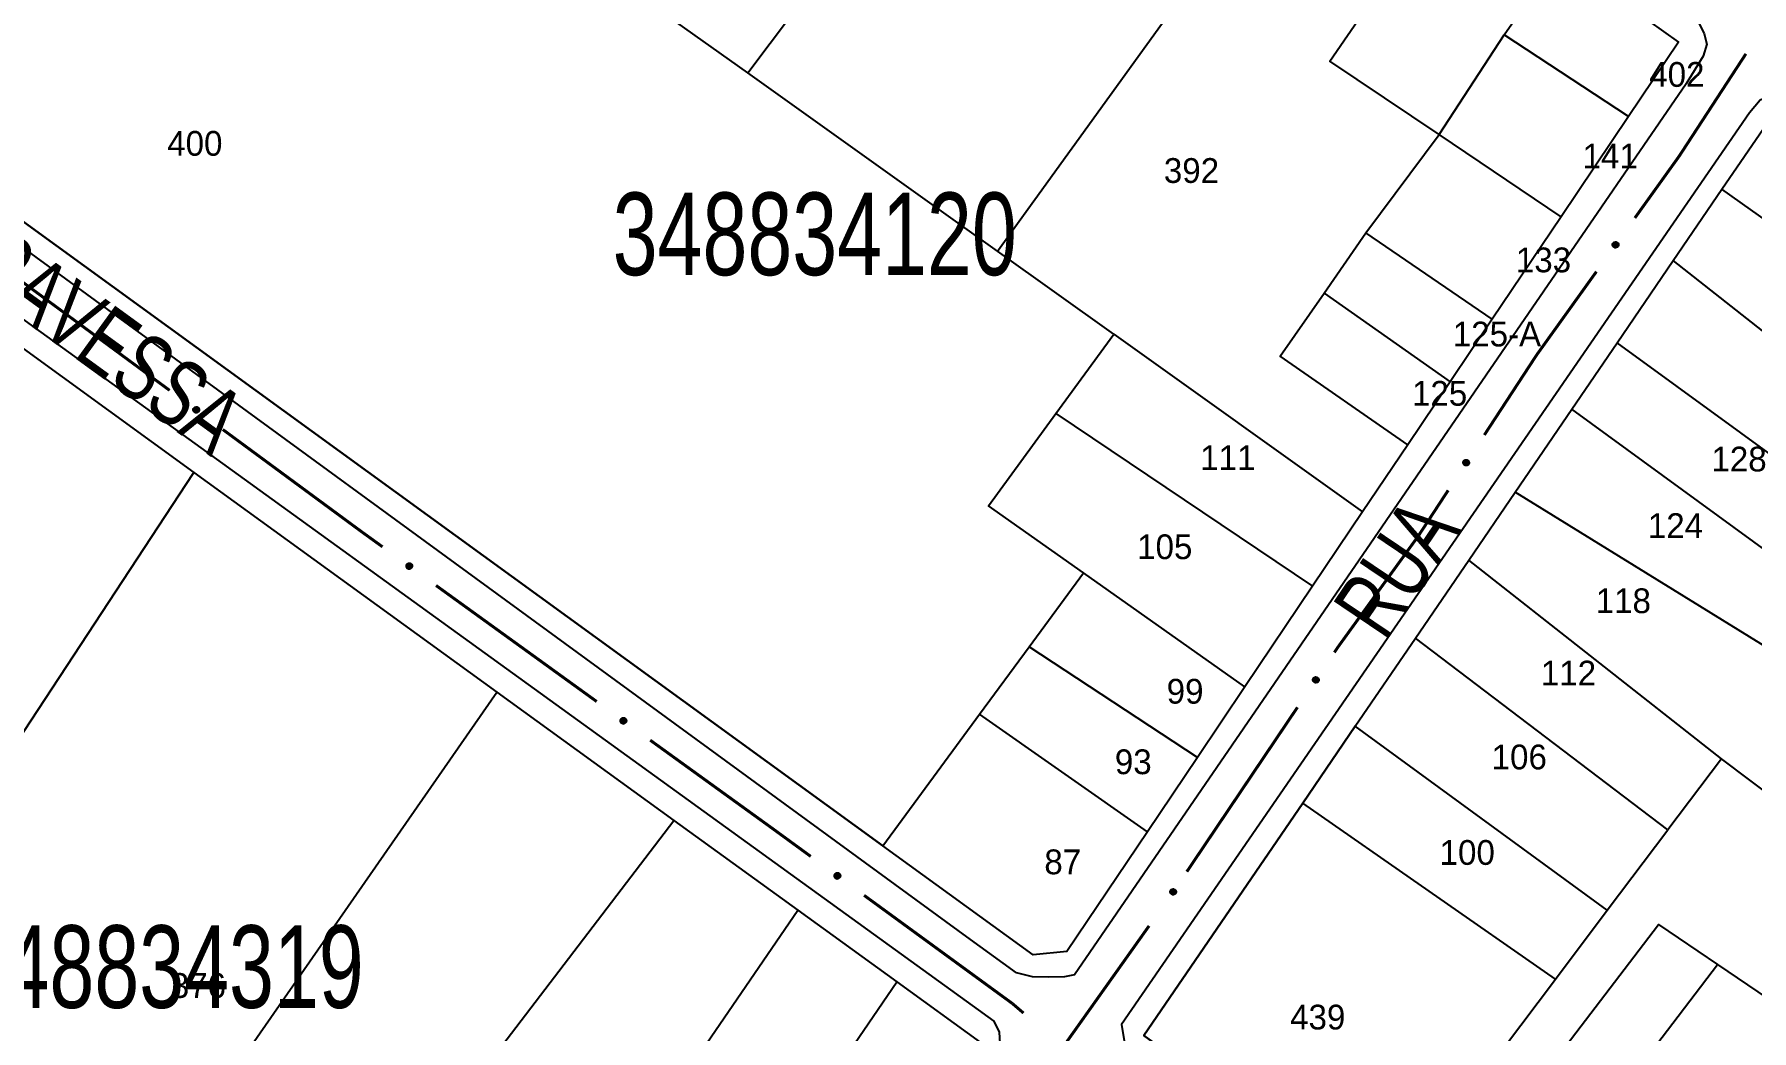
# Model space of a CAD drawing. Extents: x 199577 to 200882, y 4838726 to 4840156.
# Drawn here: x 200104.7 to 200208.7, y 4839321.5 to 4839381.8 of the extents above; entities that cross this region are included whole.
import ezdxf
from ezdxf.enums import TextEntityAlignment as Align

# ---------------------------------------------------------------- set-up
doc = ezdxf.new("R2010")
doc.units = 0
doc.header["$LTSCALE"] = 1.5
doc.header["$MEASUREMENT"] = 0
for name, color, linetype in [('CD_MALHA_LOTES', 7, 'CONTINUOUS'), ('CD_TXT_QUADRA', 2, 'CONTINUOUS'), ('RU-QUADRA', 210, 'CONTINUOUS'), ('SV-EIXO-RUA-PAV', 20, 'CONTINUOUS'), ('SV-RUA-PAVIM', 7, 'CONTINUOUS'), ('SV-TXT-RUA-PAV', 7, 'CONTINUOUS'), ('Th_NmrPorta', 1, 'CONTINUOUS')]:
    doc.layers.add(name, color=color, linetype=linetype)
doc.styles.add('ARIAL', font='ARIAL.SHX')

msp = doc.modelspace()

# ---------------------------------------------------------------- linework, layer by layer
at = {"layer": 'CD_MALHA_LOTES', "linetype": 'Continuous', "flags": 128}
for points in [[(200106.02, 4839409.36), (200086.89, 4839382.92), (200156.07, 4839332.71)], [(200147.89, 4839379.5), (200168.55, 4839406.96)], [(200163.01, 4839368.71), (200183.1, 4839396.53)], [(200189.76, 4839375.77), (200183.15, 4839380.22), (200190.64, 4839391.12)], [(200193.7, 4839381.82), (200197, 4839386.56)], [(200197, 4839386.56), (200204.25, 4839381.36), (200201.22, 4839376.86)], [(200147.89, 4839379.5), (200142.96, 4839383.01)], [(200189.76, 4839375.77), (200193.7, 4839381.82)], [(200201.22, 4839376.86), (200193.7, 4839381.82)], [(200163.01, 4839368.71), (200147.89, 4839379.5)], [(200201.22, 4839376.86), (200197.15, 4839370.8)], [(200206.88, 4839372.46), (200209.62, 4839376.46), (200211.47, 4839376.1), (200215.79, 4839372.97)], [(200185.33, 4839369.82), (200189.76, 4839375.77)], [(200197.15, 4839370.8), (200189.76, 4839375.77)], [(200203.94, 4839368.15), (200206.88, 4839372.46)], [(200213.2, 4839367.99), (200206.88, 4839372.46)], [(200197.15, 4839370.8), (200192.98, 4839364.6)], [(200182.79, 4839366.17), (200185.33, 4839369.82)], [(200192.98, 4839364.6), (200185.33, 4839369.82)], [(200170.06, 4839363.69), (200163.01, 4839368.71)], [(200200.54, 4839363.17), (200203.94, 4839368.15)], [(200210.96, 4839362.62), (200203.94, 4839368.15)], [(200187.86, 4839356.99), (200180.13, 4839362.35), (200182.79, 4839366.17)], [(200182.79, 4839366.17), (200190.42, 4839360.8)], [(200101.18, 4839364.85), (200114.35, 4839355.31)], [(200192.98, 4839364.6), (200190.42, 4839360.8)], [(200166.55, 4839358.89), (200170.06, 4839363.69)], [(200170.06, 4839363.69), (200185.13, 4839352.93)], [(200197.79, 4839359.15), (200200.54, 4839363.17)], [(200219.16, 4839349.62), (200200.54, 4839363.17)], [(200190.42, 4839360.8), (200187.86, 4839356.99)], [(200168.22, 4839349.23), (200162.47, 4839353.29), (200166.55, 4839358.89)], [(200166.55, 4839358.89), (200182.09, 4839348.42)], [(200194.36, 4839354.12), (200197.79, 4839359.15)], [(200216.5, 4839345.52), (200197.79, 4839359.15)], [(200187.86, 4839356.99), (200185.13, 4839352.93)], [(200094.19, 4839324.65), (200114.35, 4839355.31)], [(200114.35, 4839355.31), (200132.7, 4839342.01)], [(200191.55, 4839350), (200194.36, 4839354.12)], [(200214.16, 4839341.9), (200194.36, 4839354.12)], [(200185.13, 4839352.93), (200182.09, 4839348.42)], [(200188.32, 4839345.28), (200191.55, 4839350)], [(200206.86, 4839337.98), (200191.55, 4839350)], [(200164.94, 4839344.76), (200168.22, 4839349.23)], [(200178, 4839342.33), (200168.22, 4839349.23)], [(200182.09, 4839348.42), (200178, 4839342.33)], [(200161.93, 4839340.68), (200164.94, 4839344.76)], [(200175.13, 4839338.06), (200164.94, 4839344.76)], [(200184.68, 4839339.95), (200188.32, 4839345.28)], [(200203.62, 4839333.68), (200188.32, 4839345.28)], [(200112.34, 4839312.72), (200132.7, 4839342.01)], [(200132.7, 4839342.01), (200143.42, 4839334.24)], [(200178, 4839342.33), (200175.13, 4839338.06)], [(200156.07, 4839332.71), (200161.93, 4839340.68)], [(200172.1, 4839333.55), (200161.93, 4839340.68)], [(200184.68, 4839339.95), (200181.5, 4839335.29)], [(200199.94, 4839328.8), (200184.68, 4839339.95)], [(200175.13, 4839338.06), (200172.1, 4839333.55)], [(200206.86, 4839337.98), (200203.62, 4839333.68)], [(200213.72, 4839332.8), (200206.86, 4839337.98)], [(200181.5, 4839335.29), (200171.88, 4839321.21), (200186.32, 4839310.7)], [(200196.81, 4839324.63), (200181.5, 4839335.29)], [(200121.74, 4839305.83), (200143.42, 4839334.24)], [(200143.42, 4839334.24), (200150.93, 4839328.8)], [(200172.1, 4839333.55), (200167.22, 4839326.3), (200165.18, 4839326.1), (200156.07, 4839332.71)], [(200199.94, 4839328.8), (200203.62, 4839333.68)], [(200133.87, 4839303.88), (200150.93, 4839328.8)], [(200150.93, 4839328.8), (200156.92, 4839324.47)], [(200196.81, 4839324.63), (200199.94, 4839328.8)], [(200188.62, 4839309.03), (200203.05, 4839327.94), (200206.61, 4839325.52)], [(200192.12, 4839306.48), (200206.61, 4839325.52)], [(200206.61, 4839325.52), (200210.87, 4839322.64)], [(200149.48, 4839313.6), (200156.92, 4839324.47)], [(200156.92, 4839324.47), (200161.98, 4839320.8), (200161.98, 4839318.53), (200156.02, 4839309.39)], [(200186.32, 4839310.7), (200196.81, 4839324.63)]]:
    msp.add_lwpolyline(points, dxfattribs=at)
at = {"layer": 'RU-QUADRA', "linetype": 'Continuous', "flags": 128}
for points in [[(200197, 4839386.56), (200204.25, 4839381.36), (200201.22, 4839376.86), (200197.15, 4839370.8), (200192.98, 4839364.6), (200190.42, 4839360.8), (200187.86, 4839356.99), (200185.13, 4839352.93), (200182.09, 4839348.42), (200178, 4839342.33), (200175.13, 4839338.06), (200172.1, 4839333.55), (200167.22, 4839326.3), (200165.18, 4839326.1), (200156.07, 4839332.71), (200086.89, 4839382.92)], [(200216.49, 4839288.75), (200200.6, 4839300.31), (200196.25, 4839303.48), (200192.12, 4839306.48), (200188.62, 4839309.03), (200186.32, 4839310.7), (200171.88, 4839321.21), (200181.5, 4839335.29), (200184.68, 4839339.95), (200188.32, 4839345.28), (200191.55, 4839350), (200194.36, 4839354.12), (200197.79, 4839359.15), (200200.54, 4839363.17), (200203.94, 4839368.15), (200206.88, 4839372.46), (200209.62, 4839376.46)], [(200101.18, 4839364.85), (200114.35, 4839355.31), (200132.7, 4839342.01), (200143.42, 4839334.24), (200150.93, 4839328.8), (200156.92, 4839324.47), (200161.98, 4839320.8), (200161.98, 4839318.53), (200156.02, 4839309.39), (200153.58, 4839305.65), (200150.59, 4839301.07), (200147.65, 4839296.57), (200141.68, 4839287.42), (200139.14, 4839283.53), (200137, 4839280.24), (200134.3, 4839276.1), (200129.12, 4839268.17), (200123.68, 4839259.84), (200118.88, 4839263.19), (200115.01, 4839265.88), (200108.46, 4839270.44), (200104.93, 4839272.9), (200101.04, 4839275.61)]]:
    msp.add_lwpolyline(points, dxfattribs=at)
at = {"layer": 'SV-EIXO-RUA-PAV', "const_width": 0.18}
for points in [[(200204.31, 4839374.48), (200208.339147, 4839380.658571)], [(200201.615708, 4839370.722336), (200203.946526, 4839373.973072)], [(200203.946526, 4839373.973072), (200204.31, 4839374.48)], [(200103.212296, 4839367.398639), (200112.875635, 4839360.283873)], [(200195.67, 4839362.43), (200199.284889, 4839367.471599)], [(200195.23416, 4839361.763492), (200195.67, 4839362.43)], [(200192.497708, 4839357.578779), (200195.23416, 4839361.763492)], [(200116.096748, 4839357.912285), (200124.149529, 4839351.983313)], [(200188.49, 4839351.45), (200190.308546, 4839354.231008)], [(200124.149529, 4839351.983313), (200124.48, 4839351.74)], [(200124.48, 4839351.74), (200125.768726, 4839350.809368)], [(200183.67, 4839344.79), (200188.092974, 4839350.901413)], [(200188.092974, 4839350.901413), (200188.49, 4839351.45)], [(200129.01158, 4839348.467596), (200138.740142, 4839341.442279)], [(200183.415362, 4839344.411731), (200183.67, 4839344.79)], [(200174.480513, 4839331.138884), (200181.18165, 4839341.09352)], [(200141.982996, 4839339.100507), (200149.279418, 4839333.831519)], [(200149.279418, 4839333.831519), (200149.42, 4839333.73)], [(200149.42, 4839333.73), (200151.703581, 4839332.064199)], [(200154.935147, 4839329.706873), (200163.821952, 4839323.224228)], [(200166.99, 4839320.53), (200172.194485, 4839327.856853)], [(200163.821952, 4839323.224228), (200163.91, 4839323.16)], [(200163.91, 4839323.16), (200164.587595, 4839322.581404)]]:
    msp.add_lwpolyline(points, dxfattribs=at)
at = {"layer": 'SV-EIXO-RUA-PAV'}
for points in [[(200200.277115, 4839369.044345), (200200.268478, 4839369.092485), (200200.2709, 4839369.135625), (200200.283275, 4839369.171024), (200200.302368, 4839369.199454), (200200.325176, 4839369.22634), (200200.354153, 4839369.248372), (200200.39173, 4839369.265702), (200200.43996, 4839369.274705), (200200.483989, 4839369.26932), (200200.519344, 4839369.259043), (200200.550135, 4839369.240842), (200200.575882, 4839369.218247), (200200.597773, 4839369.187391), (200200.614963, 4839369.149139), (200200.622841, 4839369.100423), (200200.620178, 4839369.058146), (200200.607308, 4839369.02422), (200200.588813, 4839368.99338), (200200.565199, 4839368.966212), (200200.53663, 4839368.944748), (200200.498085, 4839368.927509), (200200.449899, 4839368.92037), (200200.407703, 4839368.922546), (200200.373605, 4839368.934935), (200200.343653, 4839368.953827), (200200.316409, 4839368.976376), (200200.293049, 4839369.004582), (200200.277115, 4839369.044345)], [(200114.435755, 4839359.271912), (200114.484, 4839359.279941), (200114.527105, 4839359.276977), (200114.562346, 4839359.264156), (200114.590534, 4839359.244707), (200114.617129, 4839359.221561), (200114.638795, 4839359.19231), (200114.65565, 4839359.154518), (200114.664044, 4839359.106178), (200114.658105, 4839359.06222), (200114.647384, 4839359.026997), (200114.628796, 4839358.996438), (200114.605878, 4839358.970978), (200114.574749, 4839358.949478), (200114.536284, 4839358.932771), (200114.487472, 4839358.925506), (200114.445232, 4839358.928703), (200114.411471, 4839358.941998), (200114.380867, 4839358.96088), (200114.353998, 4839358.984835), (200114.332896, 4839359.013672), (200114.316144, 4839359.052431), (200114.309613, 4839359.100703), (200114.31232, 4839359.142869), (200114.325138, 4839359.176808), (200114.344406, 4839359.206519), (200114.367296, 4839359.233477), (200114.395794, 4839359.25648), (200114.435755, 4839359.271912)], [(200191.232361, 4839355.844887), (200191.221666, 4839355.892612), (200191.222234, 4839355.935816), (200191.233079, 4839355.971714), (200191.250934, 4839356.000937), (200191.272568, 4839356.028776), (200191.300572, 4839356.052032), (200191.33737, 4839356.070959), (200191.385169, 4839356.082023), (200191.42939, 4839356.078532), (200191.465153, 4839356.069783), (200191.496697, 4839356.052919), (200191.523389, 4839356.03145), (200191.546584, 4839356.001562), (200191.5654, 4839355.964083), (200191.575362, 4839355.91575), (200191.574515, 4839355.873398), (200191.563114, 4839355.838951), (200191.545959, 4839355.807346), (200191.523532, 4839355.779189), (200191.495912, 4839355.756519), (200191.458142, 4839355.737642), (200191.410307, 4839355.728441), (200191.368056, 4839355.728804), (200191.333458, 4839355.739719), (200191.302723, 4839355.757308), (200191.274536, 4839355.778667), (200191.249987, 4839355.805844), (200191.232361, 4839355.844887)], [(200127.338115, 4839349.811843), (200127.386284, 4839349.820317), (200127.429415, 4839349.81775), (200127.464773, 4839349.805255), (200127.493138, 4839349.786066), (200127.519947, 4839349.763167), (200127.541881, 4839349.734117), (200127.559084, 4839349.696481), (200127.567924, 4839349.648221), (200127.562391, 4839349.60421), (200127.551995, 4839349.568891), (200127.53369, 4839349.538161), (200127.511008, 4839349.512491), (200127.480079, 4839349.490704), (200127.441769, 4839349.473643), (200127.393026, 4839349.465929), (200127.350758, 4839349.468735), (200127.316876, 4839349.481719), (200127.286099, 4839349.500318), (200127.25901, 4839349.524024), (200127.237643, 4839349.552664), (200127.220535, 4839349.591267), (200127.213558, 4839349.639477), (200127.215876, 4839349.681666), (200127.228381, 4839349.715722), (200127.247373, 4839349.74561), (200127.270014, 4839349.772777), (200127.298298, 4839349.796042), (200127.338115, 4839349.811843)], [(200182.126953, 4839342.694907), (200182.116897, 4839342.74277), (200182.118042, 4839342.785963), (200182.129366, 4839342.821713), (200182.14761, 4839342.850695), (200182.169614, 4839342.878243), (200182.197926, 4839342.901122), (200182.234975, 4839342.919555), (200182.282918, 4839342.929979), (200182.327087, 4839342.925898), (200182.36273, 4839342.916671), (200182.394046, 4839342.899388), (200182.420449, 4839342.877564), (200182.443242, 4839342.847369), (200182.461556, 4839342.809641), (200182.470871, 4839342.761179), (200182.469458, 4839342.718842), (200182.457597, 4839342.684551), (200182.440022, 4839342.653178), (200182.41722, 4839342.625323), (200182.389299, 4839342.603024), (200182.35128, 4839342.584654), (200182.303326, 4839342.576094), (200182.261084, 4839342.577021), (200182.226635, 4839342.588397), (200182.196138, 4839342.606395), (200182.168239, 4839342.628129), (200182.144056, 4839342.655632), (200182.126953, 4839342.694907)], [(200140.309531, 4839340.444753), (200140.3577, 4839340.453227), (200140.400832, 4839340.45066), (200140.436189, 4839340.438165), (200140.464555, 4839340.418977), (200140.491363, 4839340.396078), (200140.513297, 4839340.367027), (200140.5305, 4839340.329392), (200140.53934, 4839340.281132), (200140.533807, 4839340.237121), (200140.523411, 4839340.201801), (200140.505106, 4839340.171071), (200140.482424, 4839340.145401), (200140.451495, 4839340.123615), (200140.413185, 4839340.106553), (200140.364442, 4839340.098839), (200140.322175, 4839340.101646), (200140.288292, 4839340.114629), (200140.257515, 4839340.133228), (200140.230426, 4839340.156935), (200140.209059, 4839340.185575), (200140.191951, 4839340.224178), (200140.184974, 4839340.272388), (200140.187292, 4839340.314577), (200140.199797, 4839340.348632), (200140.21879, 4839340.37852), (200140.24143, 4839340.405688), (200140.269714, 4839340.428953), (200140.309531, 4839340.444753)], [(200153.26816, 4839331.059145), (200153.316369, 4839331.067387), (200153.359487, 4839331.064613), (200153.394785, 4839331.051948), (200153.423057, 4839331.032624), (200153.449755, 4839331.009596), (200153.47155, 4839330.980441), (200153.488572, 4839330.942723), (200153.49718, 4839330.894421), (200153.491435, 4839330.850437), (200153.48087, 4839330.815168), (200153.462417, 4839330.784526), (200153.439612, 4839330.758965), (200153.408579, 4839330.737328), (200153.370187, 4839330.720451), (200153.321408, 4839330.712971), (200153.279155, 4839330.71598), (200153.245335, 4839330.729127), (200153.214648, 4839330.747873), (200153.187673, 4839330.771709), (200153.166444, 4839330.800452), (200153.149521, 4839330.839137), (200153.142776, 4839330.88738), (200153.145297, 4839330.929557), (200153.157965, 4839330.963552), (200153.177101, 4839330.993349), (200153.199872, 4839331.020407), (200153.228268, 4839331.043536), (200153.26816, 4839331.059145)], [(200173.488447, 4839329.862281), (200173.478392, 4839329.910145), (200173.479537, 4839329.953338), (200173.490861, 4839329.989087), (200173.509104, 4839330.018069), (200173.531108, 4839330.045617), (200173.559421, 4839330.068497), (200173.596469, 4839330.08693), (200173.644412, 4839330.097354), (200173.688581, 4839330.093273), (200173.724224, 4839330.084046), (200173.75554, 4839330.066762), (200173.781943, 4839330.044938), (200173.804737, 4839330.014743), (200173.82305, 4839329.977016), (200173.832365, 4839329.928554), (200173.830952, 4839329.886217), (200173.819091, 4839329.851925), (200173.801516, 4839329.820552), (200173.778715, 4839329.792697), (200173.750793, 4839329.770399), (200173.712775, 4839329.752028), (200173.664821, 4839329.743468), (200173.622579, 4839329.744395), (200173.58813, 4839329.755772), (200173.557632, 4839329.77377), (200173.529734, 4839329.795504), (200173.50555, 4839329.823006), (200173.488447, 4839329.862281)]]:
    msp.add_lwpolyline(points, close=True, dxfattribs=at)
for points in [[(200200.268478, 4839369.092485), (200200.354153, 4839369.248372)], [(200200.269752, 4839369.117083), (200200.335308, 4839369.229587)], [(200200.2709, 4839369.135625), (200200.325176, 4839369.22634)], [(200200.273476, 4839369.070758), (200200.368974, 4839369.250782)], [(200200.277115, 4839369.044345), (200200.39173, 4839369.265702)], [(200200.287033, 4839369.024099), (200200.41532, 4839369.266243)], [(200200.293049, 4839369.004582), (200200.43996, 4839369.274705)], [(200200.3076, 4839368.994241), (200200.458945, 4839369.268544)], [(200200.316409, 4839368.976376), (200200.483989, 4839369.26932)], [(200200.331348, 4839368.968818), (200200.497319, 4839369.261178)], [(200200.343653, 4839368.953827), (200200.519344, 4839369.259043)], [(200200.360494, 4839368.946241), (200200.535838, 4839369.246991)], [(200200.373605, 4839368.934935), (200200.550135, 4839369.240842)], [(200200.393301, 4839368.931113), (200200.561658, 4839369.226799)], [(200200.407703, 4839368.922546), (200200.575882, 4839369.218247)], [(200200.43088, 4839368.922638), (200200.584924, 4839369.198364)], [(200200.449899, 4839368.92037), (200200.597773, 4839369.187391)], [(200200.474986, 4839368.927952), (200200.60501, 4839369.165493)], [(200200.498085, 4839368.927509), (200200.614963, 4839369.149139)], [(200200.518633, 4839368.94199), (200200.614759, 4839369.118206)], [(200200.53663, 4839368.944748), (200200.622841, 4839369.100423)], [(200200.552927, 4839368.959377), (200200.618169, 4839369.073785)], [(200200.565199, 4839368.966212), (200200.620178, 4839369.058146)], [(200114.395794, 4839359.25648), (200114.664044, 4839359.106178)], [(200114.415385, 4839359.262249), (200114.655894, 4839359.130922)], [(200114.435755, 4839359.271912), (200114.65565, 4839359.154518)], [(200114.462212, 4839359.275218), (200114.641018, 4839359.177459)], [(200114.484, 4839359.279941), (200114.638795, 4839359.19231)], [(200114.50858, 4839359.278357), (200114.620249, 4839359.21139)], [(200114.527105, 4839359.276977), (200114.617129, 4839359.221561)], [(200114.309613, 4839359.100703), (200114.574749, 4839358.949478)], [(200114.31212, 4839359.119693), (200114.585883, 4839358.962187)], [(200114.31232, 4839359.142869), (200114.605878, 4839358.970978)], [(200114.316144, 4839359.052431), (200114.536284, 4839358.932771)], [(200114.316878, 4839359.075522), (200114.552762, 4839358.942517)], [(200114.321068, 4839359.157161), (200114.61461, 4839358.985093)], [(200114.325138, 4839359.176808), (200114.628796, 4839358.996438)], [(200114.330365, 4839359.031703), (200114.505355, 4839358.933364)], [(200114.332896, 4839359.013672), (200114.487472, 4839358.925506)], [(200114.336608, 4839359.189776), (200114.635125, 4839359.010656)], [(200114.344406, 4839359.206519), (200114.647384, 4839359.026997)], [(200114.347319, 4839358.997192), (200114.460896, 4839358.930514)], [(200114.353998, 4839358.984835), (200114.445232, 4839358.928703)], [(200114.359551, 4839359.218635), (200114.649796, 4839359.048994)], [(200114.367296, 4839359.233477), (200114.658105, 4839359.06222)], [(200114.38527, 4839359.24206), (200114.657645, 4839359.087271)], [(200191.221666, 4839355.892612), (200191.300572, 4839356.052032)], [(200191.221884, 4839355.917241), (200191.28255, 4839356.032455)], [(200191.222234, 4839355.935816), (200191.272568, 4839356.028776)], [(200191.227592, 4839355.871119), (200191.315276, 4839356.055075)], [(200191.232361, 4839355.844887), (200191.33737, 4839356.070959)], [(200191.243139, 4839355.825085), (200191.360916, 4839356.072511)], [(200191.249987, 4839355.805844), (200191.385169, 4839356.082023)], [(200191.264969, 4839355.796137), (200191.404402, 4839356.076682)], [(200191.274536, 4839355.778667), (200191.42939, 4839356.078532)], [(200191.289785, 4839355.771757), (200191.443056, 4839356.07097)], [(200191.302723, 4839355.757308), (200191.465153, 4839356.069783)], [(200191.319873, 4839355.750451), (200191.482149, 4839356.058449)], [(200191.333458, 4839355.739719), (200191.496697, 4839356.052919)], [(200191.3533, 4839355.736745), (200191.508811, 4839356.039384)], [(200191.368056, 4839355.728804), (200191.523389, 4839356.03145)], [(200191.391207, 4839355.729891), (200191.533276, 4839356.011974)], [(200191.410307, 4839355.728441), (200191.546584, 4839356.001562)], [(200191.435045, 4839355.737092), (200191.554754, 4839355.979995)], [(200191.458142, 4839355.737642), (200191.5654, 4839355.964083)], [(200191.478049, 4839355.752991), (200191.566524, 4839355.93317)], [(200191.495912, 4839355.756519), (200191.575362, 4839355.91575)], [(200191.511565, 4839355.771834), (200191.571837, 4839355.888936)], [(200191.523532, 4839355.779189), (200191.574515, 4839355.873398)], [(200127.213558, 4839349.639477), (200127.480079, 4839349.490704)], [(200127.215876, 4839349.681666), (200127.511008, 4839349.512491)], [(200127.21589, 4839349.658489), (200127.491095, 4839349.503516)], [(200127.220535, 4839349.591267), (200127.441769, 4839349.473643)], [(200127.221055, 4839349.614365), (200127.458156, 4839349.483541)], [(200127.224492, 4839349.696038), (200127.519608, 4839349.526686)], [(200127.228381, 4839349.715722), (200127.53369, 4839349.538161)], [(200127.234946, 4839349.570671), (200127.410836, 4839349.473951)], [(200127.237643, 4839349.552664), (200127.393026, 4839349.465929)], [(200127.239731, 4839349.728795), (200127.539887, 4839349.552437)], [(200127.247373, 4839349.74561), (200127.551995, 4839349.568891)], [(200127.252217, 4839349.536319), (200127.366404, 4839349.470691)], [(200127.25901, 4839349.524024), (200127.350758, 4839349.468735)], [(200127.262406, 4839349.757864), (200127.554204, 4839349.590908)], [(200127.270014, 4839349.772777), (200127.562391, 4839349.60421)], [(200127.287908, 4839349.781526), (200127.561699, 4839349.629257)], [(200127.298298, 4839349.796042), (200127.567924, 4839349.648221)], [(200127.317836, 4839349.801992), (200127.559546, 4839349.67289)], [(200127.338115, 4839349.811843), (200127.559084, 4839349.696481)], [(200127.364541, 4839349.815392), (200127.544241, 4839349.719287)], [(200127.386284, 4839349.820317), (200127.541881, 4839349.734117)], [(200127.410877, 4839349.818959), (200127.52316, 4839349.753025)], [(200127.429415, 4839349.81775), (200127.519947, 4839349.763167)], [(200182.116897, 4839342.74277), (200182.197926, 4839342.901122)], [(200182.117444, 4839342.767395), (200182.179645, 4839342.881788)], [(200182.118042, 4839342.785963), (200182.169614, 4839342.878243)], [(200182.122535, 4839342.721201), (200182.21267, 4839342.903968)], [(200182.126953, 4839342.694907), (200182.234975, 4839342.919555)], [(200182.137466, 4839342.674963), (200182.258539, 4839342.920793)], [(200182.144056, 4839342.655632), (200182.282918, 4839342.929979)], [(200182.158906, 4839342.645725), (200182.302077, 4839342.924382)], [(200182.168239, 4839342.628129), (200182.327087, 4839342.925898)], [(200182.183395, 4839342.621016), (200182.340651, 4839342.918154)], [(200182.196138, 4839342.606395), (200182.36273, 4839342.916671)], [(200182.213195, 4839342.59931), (200182.379574, 4839342.905112)], [(200182.226635, 4839342.588397), (200182.394046, 4839342.899388)], [(200182.246436, 4839342.585158), (200182.405978, 4839342.885692)], [(200182.261084, 4839342.577021), (200182.420449, 4839342.877564)], [(200182.284248, 4839342.577798), (200182.430075, 4839342.857957)], [(200182.303326, 4839342.576094), (200182.443242, 4839342.847369)], [(200182.328179, 4839342.584413), (200182.451124, 4839342.825694)], [(200182.35128, 4839342.584654), (200182.461556, 4839342.809641)], [(200182.371391, 4839342.599736), (200182.462266, 4839342.778715)], [(200182.389299, 4839342.603024), (200182.470871, 4839342.761179)], [(200182.405156, 4839342.618129), (200182.466987, 4839342.734415)], [(200182.41722, 4839342.625323), (200182.469458, 4839342.718842)], [(200140.184974, 4839340.272388), (200140.451495, 4839340.123615)], [(200140.187292, 4839340.314577), (200140.482424, 4839340.145401)], [(200140.187306, 4839340.2914), (200140.462511, 4839340.136426)], [(200140.191951, 4839340.224178), (200140.413185, 4839340.106553)], [(200140.192471, 4839340.247275), (200140.429572, 4839340.116451)], [(200140.195908, 4839340.328949), (200140.491025, 4839340.159596)], [(200140.199797, 4839340.348632), (200140.505106, 4839340.171071)], [(200140.206362, 4839340.203582), (200140.382252, 4839340.106862)], [(200140.209059, 4839340.185575), (200140.364442, 4839340.098839)], [(200140.211147, 4839340.361706), (200140.511303, 4839340.185347)], [(200140.21879, 4839340.37852), (200140.523411, 4839340.201801)], [(200140.223633, 4839340.169229), (200140.337821, 4839340.103602)], [(200140.230426, 4839340.156935), (200140.322175, 4839340.101646)], [(200140.233822, 4839340.390775), (200140.52562, 4839340.223819)], [(200140.24143, 4839340.405688), (200140.533807, 4839340.237121)], [(200140.259324, 4839340.414437), (200140.533115, 4839340.262167)], [(200140.269714, 4839340.428953), (200140.53934, 4839340.281132)], [(200140.289252, 4839340.434903), (200140.530962, 4839340.3058)], [(200140.309531, 4839340.444753), (200140.5305, 4839340.329392)], [(200140.335957, 4839340.448303), (200140.515657, 4839340.352198)], [(200140.3577, 4839340.453227), (200140.513297, 4839340.367027)], [(200140.382294, 4839340.45187), (200140.494576, 4839340.385935)], [(200140.400832, 4839340.45066), (200140.491363, 4839340.396078)], [(200153.142776, 4839330.88738), (200153.408579, 4839330.737328)], [(200153.145199, 4839330.90638), (200153.419656, 4839330.750086)], [(200153.145297, 4839330.929557), (200153.439612, 4839330.758965)], [(200153.149521, 4839330.839137), (200153.370187, 4839330.720451)], [(200153.150152, 4839330.862231), (200153.386622, 4839330.73027)], [(200153.153981, 4839330.943888), (200153.448281, 4839330.773119)], [(200153.157965, 4839330.963552), (200153.462417, 4839330.784526)], [(200153.163833, 4839330.818471), (200153.339257, 4839330.720908)], [(200153.166444, 4839330.800452), (200153.321408, 4839330.712971)], [(200153.169377, 4839330.976571), (200153.468683, 4839330.798772)], [(200153.177101, 4839330.993349), (200153.48087, 4839330.815168)], [(200153.180939, 4839330.784037), (200153.29481, 4839330.717861)], [(200153.187673, 4839330.771709), (200153.279155, 4839330.71598)], [(200153.192192, 4839331.005531), (200153.483185, 4839330.837175)], [(200153.199872, 4839331.020407), (200153.491435, 4839330.850437)], [(200153.217808, 4839331.02907), (200153.490864, 4839330.875487)], [(200153.228268, 4839331.043536), (200153.49718, 4839330.894421)], [(200153.247833, 4839331.049392), (200153.48892, 4839330.919129)], [(200153.26816, 4839331.059145), (200153.488572, 4839330.942723)], [(200153.294602, 4839331.062567), (200153.473838, 4839330.9656)], [(200153.316369, 4839331.067387), (200153.47155, 4839330.980441)], [(200153.340955, 4839331.065912), (200153.45292, 4839330.999439)], [(200153.359487, 4839331.064613), (200153.449755, 4839331.009596)], [(200173.478392, 4839329.910145), (200173.559421, 4839330.068497)], [(200173.478938, 4839329.93477), (200173.541139, 4839330.049162)], [(200173.479537, 4839329.953338), (200173.531108, 4839330.045617)], [(200173.484029, 4839329.888576), (200173.574164, 4839330.071343)], [(200173.488447, 4839329.862281), (200173.596469, 4839330.08693)], [(200173.49896, 4839329.842337), (200173.620033, 4839330.088168)], [(200173.50555, 4839329.823006), (200173.644412, 4839330.097354)], [(200173.520401, 4839329.8131), (200173.663571, 4839330.091757)], [(200173.529734, 4839329.795504), (200173.688581, 4839330.093273)], [(200173.544889, 4839329.788391), (200173.702146, 4839330.085528)], [(200173.557632, 4839329.77377), (200173.724224, 4839330.084046)], [(200173.57469, 4839329.766685), (200173.741068, 4839330.072486)], [(200173.58813, 4839329.755772), (200173.75554, 4839330.066762)], [(200173.60793, 4839329.752533), (200173.767473, 4839330.053067)], [(200173.622579, 4839329.744395), (200173.781943, 4839330.044938)], [(200173.645743, 4839329.745173), (200173.791569, 4839330.025331)], [(200173.664821, 4839329.743468), (200173.804737, 4839330.014743)], [(200173.689673, 4839329.751788), (200173.812618, 4839329.993068)], [(200173.712775, 4839329.752028), (200173.82305, 4839329.977016)], [(200173.732885, 4839329.76711), (200173.823761, 4839329.94609)], [(200173.750793, 4839329.770399), (200173.832365, 4839329.928554)], [(200173.76665, 4839329.785503), (200173.828482, 4839329.90179)], [(200173.778715, 4839329.792697), (200173.830952, 4839329.886217)]]:
    msp.add_lwpolyline(points, dxfattribs=at)
at = {"layer": 'SV-RUA-PAVIM', "linetype": 'Continuous'}
for points in [[(200161.15, 4839327.19, 9.73), (200086.05, 4839382.01, 10.96), (200085.69, 4839382.58, 10.96), (200085.71, 4839383.33, 10.96), (200085.89, 4839384.24, 10.96), (200124.32, 4839437.35, 10.89), (200125.33, 4839437.94, 10.89), (200126.38, 4839437.94, 10.89), (200127.96, 4839437.86, 10.89), (200128.97, 4839437.42, 10.89), (200180.93, 4839399.91, 10.31), (200205.31, 4839382.91, 10.23), (200205.81, 4839381.87, 10.23), (200205.97, 4839381.25, 10.23), (200205.75, 4839380.51, 10.23), (200204.73, 4839378.84, 10.23), (200167.68, 4839324.89, 9.73), (200167.07, 4839324.78, 9.73), (200166.08, 4839324.76, 9.73), (200165.13, 4839324.78, 9.73), (200164.16, 4839325.01, 9.73)], [(200125.87, 4839261.29, 8.62), (200124.5, 4839259.18, 8.62), (200124.1, 4839258.7, 8.62), (200123.08, 4839258.6, 8.62), (200122.1, 4839258.51, 8.62), (200121.65, 4839258.62, 8.62), (200040.51, 4839315.12, 7.98), (200039.53, 4839316.66, 8.02), (200039.34, 4839317.61, 8.02), (200039.16, 4839318.58, 8.02), (200081.15, 4839377.68, 9.36), (200082.27, 4839378.4, 9.36), (200083.24, 4839378.51, 9.36), (200084.25, 4839378.63, 9.36), (200084.87, 4839378.4, 9.36), (200162.8, 4839322.09, 9.88), (200163.11, 4839321.42, 9.88), (200163.18, 4839320.4, 9.88), (200163.23, 4839319.41, 9.88), (200163.21, 4839318.91, 9.9), (200162.63, 4839317.48, 9.9)], [(200267.36, 4839331.88, 9.15), (200269.08, 4839333.99, 9.17), (200269.32, 4839335.01, 9.17), (200268.9, 4839336.53, 9.17), (200234.12, 4839361.72, 10.53), (200212.05, 4839377.7, 10.67), (200210.76, 4839378.09, 10.7), (200209.87, 4839378.14, 10.7), (200209.21, 4839377.86, 10.7), (200208.55, 4839377.08, 10.7), (200170.53, 4839321.89, 10.42), (200170.69, 4839320.9, 10.42), (200170.88, 4839319.91, 10.42), (200173.82, 4839317.81, 10.42), (200207.01, 4839293.77, 8.61), (200226.33, 4839279.44, 8.46), (200227.88, 4839279.25, 8.46), (200228.78, 4839279.21, 8.46), (200230.15, 4839279.66, 8.53)]]:
    msp.add_polyline3d(points, close=True, dxfattribs=at)

# ---------------------------------------------------------------- texts
at = {"layer": 'CD_TXT_QUADRA', "style": 'ARIAL', "width": 0.7}
for s, p in [('348834120', (200139.71, 4839367.26)), ('348834319', (200100.16, 4839322.89))]:
    msp.add_text(s, height=5, dxfattribs=at).set_placement(p)
at = {"layer": 'SV-TXT-RUA-PAV', "style": 'ARIAL', "width": 0.7}
for s, rotation, p in [('TRAVESSA', 324, (200098.53, 4839368.49)), ('RUA', 56, (200186.52, 4839345))]:
    msp.add_text(s, height=4, rotation=rotation, dxfattribs=at).set_placement(p)
at = {"layer": 'Th_NmrPorta', "color": 1}
for s, p in [('402', (200202.48723, 4839379.413186)), ('400', (200112.730366, 4839375.239086)), ('141', (200198.44723, 4839374.473186)), ('392', (200173.089992, 4839373.594523)), ('133', (200194.40723, 4839368.183186)), ('125-A', (200190.58723, 4839363.693186)), ('125', (200188.11723, 4839360.103186)), ('111', (200175.291219, 4839356.20321)), ('128', (200206.251219, 4839356.12321)), ('124', (200202.401219, 4839352.09321)), ('105', (200171.471219, 4839350.81321)), ('118', (200199.241219, 4839347.54321)), ('112', (200195.921219, 4839343.16321)), ('99', (200173.261219, 4839342.06321)), ('93', (200170.121219, 4839337.79321)), ('106', (200192.941219, 4839338.08321)), ('87', (200165.851219, 4839331.73321)), ('100', (200189.791219, 4839332.30321)), ('376', (200112.942189, 4839324.246034)), ('439', (200180.735339, 4839322.333917))]:
    msp.add_text(s, height=1.5, dxfattribs=at).set_placement(p, align=Align.MIDDLE_LEFT)

doc.saveas('drawing.dxf')
